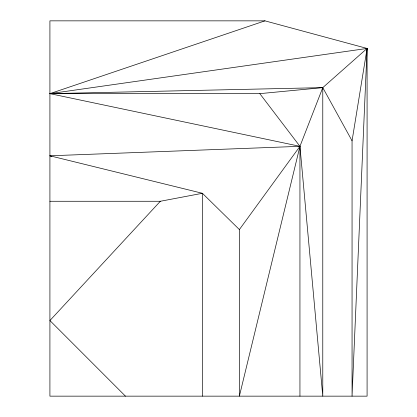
<?xml version="1.0" encoding="UTF-8"?>
<svg xmlns="http://www.w3.org/2000/svg" width="417" height="417" viewBox="0 0 417 417"><rect width="100%" height="100%" fill="white"/><g stroke="black" fill="none" stroke-linecap="round" stroke-linejoin="round"><path stroke-width="0.63" d="M367.085 48.445L352.057 396.15L352.057 140.81L367.085 48.445L264.962 20.85L49.915 20.85L49.915 396.15L367.085 396.15L367.085 48.445L49.915 93.648L299.943 146.331L322.779 396.15L322.779 87.627L367.085 48.445L366.72 49.691M49.915 93.648L259.817 93.648L299.943 146.331L239.379 396.15L239.379 229.569L299.943 146.331L322.779 87.627L49.915 93.648L264.962 20.85M239.379 229.569L202.407 193.295L160.342 201.27L49.915 320.548L125.449 396.15M259.817 93.648L322.779 87.627L352.057 140.81M51.734 156.5L49.915 155.796L299.943 146.331L299.943 396.15M49.915 201.27L160.342 201.27M49.915 155.796L202.407 193.295L202.407 396.15"/></g></svg>
